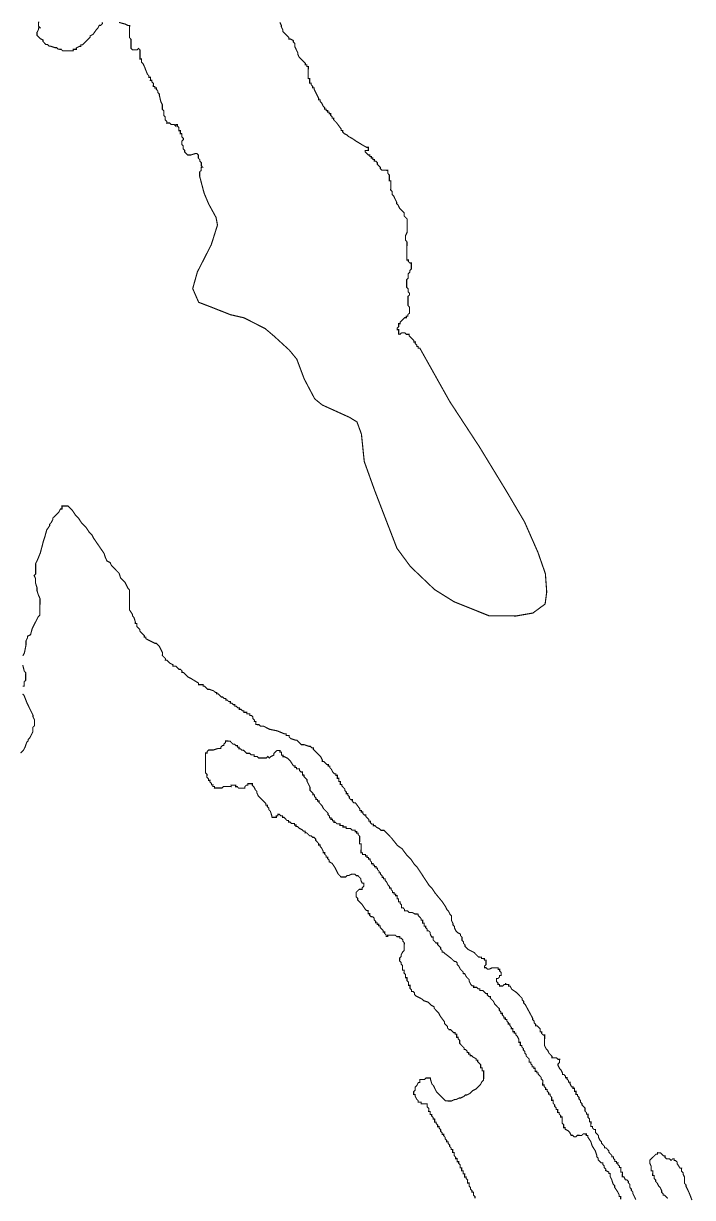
# Model space of a CAD drawing. Header units: metres. Extents: x 319816 to 366074, y 1739234 to 1838803.
# Drawn here: x 336455 to 338241, y 1773690 to 1776823 of the extents above; entities that cross this region are included whole.
import ezdxf

# ---------------------------------------------------------------- set-up
doc = ezdxf.new("R2010")
doc.units = ezdxf.units.M
doc.header["$MEASUREMENT"] = 0
doc.layers.add('HAZARDS LINE', color=1, linetype='Continuous')

msp = doc.modelspace()

# ---------------------------------------------------------------- linework, layer by layer
at = {"layer": 'HAZARDS LINE', "lineweight": 18, "const_width": 3}
for points in [[(336665.8, 1776825.9), (336665.7, 1776821.8), (336661.7, 1776817.8), (336657.6, 1776817.9), (336653.5, 1776809.8), (336649.4, 1776805.8), (336641.2, 1776793.7), (336633.1, 1776789.7), (336633.1, 1776785.7), (336629, 1776781.7), (336624.9, 1776777.6), (336620.8, 1776773.6), (336616.7, 1776769.6), (336612.7, 1776765.6), (336608.6, 1776765.6), (336608.6, 1776761.6), (336604.5, 1776761.6), (336596.4, 1776757.6), (336596.4, 1776753.6), (336592.3, 1776753.6), (336588.3, 1776753.6), (336588.2, 1776749.6), (336584.2, 1776749.6), (336580.2, 1776749.7), (336576.1, 1776749.7), (336572.1, 1776749.7), (336564, 1776749.8), (336559.9, 1776749.8), (336555.9, 1776753.9), (336551.9, 1776753.9), (336547.8, 1776754), (336543.8, 1776758.1), (336539.7, 1776758.1), (336527.6, 1776762.2), (336523.6, 1776762.3), (336519.6, 1776766.4), (336515.5, 1776766.4), (336511.5, 1776770.5), (336507.5, 1776774.6), (336507.5, 1776778.6), (336499.5, 1776782.7), (336495.5, 1776786.8), (336491.4, 1776790.9), (336491.5, 1776794.9), (336491.5, 1776799), (336495.6, 1776807), (336495.6, 1776811.1), (336499.7, 1776811), (336495.7, 1776815.1), (336495.7, 1776819.2), (336495.7, 1776823.2), (336495.8, 1776827.3)], [(337139.4, 1776826.1), (337143.3, 1776817.9), (337143.3, 1776813.9), (337147.3, 1776805.8), (337147.3, 1776801.7), (337151.3, 1776797.6), (337155.3, 1776793.6), (337159.3, 1776789.5), (337163.3, 1776785.4), (337163.3, 1776781.3), (337167.3, 1776781.3), (337175.4, 1776777.2), (337175.4, 1776773.1), (337179.4, 1776769.1), (337179.3, 1776765), (337179.3, 1776761), (337183.3, 1776752.8), (337187.3, 1776744.7), (337187.2, 1776740.7), (337191.2, 1776732.5), (337199.3, 1776724.4), (337203.3, 1776720.3), (337207.3, 1776716.2), (337207.3, 1776712.2), (337211.3, 1776712.1), (337211.3, 1776708.1), (337215.3, 1776708), (337215.3, 1776704), (337215.2, 1776695.9), (337215.1, 1776679.7), (337215, 1776675.7), (337219.1, 1776675.6), (337219.1, 1776671.6), (337219, 1776667.5), (337219, 1776663.5), (337223, 1776663.5), (337223, 1776659.4), (337227, 1776655.3), (337227, 1776651.3), (337231, 1776651.2), (337231, 1776647.2), (337235, 1776639.1), (337239, 1776630.9), (337243, 1776622.8), (337242.9, 1776618.8), (337247, 1776618.7), (337246.9, 1776614.7), (337250.9, 1776610.6), (337254.9, 1776602.5), (337258.9, 1776598.4), (337258.9, 1776594.3), (337263, 1776594.3), (337262.9, 1776590.3), (337267, 1776590.2), (337266.9, 1776586.2), (337271, 1776586.1), (337271, 1776582.1), (337275, 1776582.1), (337275, 1776578), (337279, 1776573.9), (337278.9, 1776569.9), (337283, 1776569.8), (337283, 1776565.8), (337287, 1776561.7), (337291, 1776557.6), (337303, 1776541.3), (337303, 1776537.3), (337307, 1776537.3), (337307, 1776533.2), (337311, 1776529.1), (337319.1, 1776525), (337323.1, 1776520.9), (337331.1, 1776516.8), (337343.2, 1776508.6), (337363.4, 1776496.3), (337371.4, 1776492.2), (337375.5, 1776492.2), (337375.4, 1776488.1), (337375.4, 1776484.1), (337371.3, 1776484.1), (337367.3, 1776484.1), (337367.3, 1776480.1), (337371.3, 1776476), (337375.3, 1776471.9), (337379.3, 1776471.9), (337379.3, 1776467.9), (337383.4, 1776467.8), (337383.3, 1776463.8), (337387.4, 1776463.7), (337387.3, 1776459.7), (337391.4, 1776459.7), (337391.4, 1776455.6), (337395.4, 1776455.6), (337399.4, 1776451.5), (337399.4, 1776447.4), (337403.4, 1776443.4), (337407.4, 1776439.3), (337407.4, 1776435.2), (337411.4, 1776431.2), (337415.4, 1776431.1), (337419.5, 1776431.1), (337423.5, 1776431.1), (337427.6, 1776431), (337427.6, 1776427), (337427.5, 1776422.9), (337431.5, 1776418.8), (337431.5, 1776414.8), (337431.5, 1776410.7), (337431.4, 1776402.7), (337435.4, 1776402.6), (337435.4, 1776398.6), (337435.4, 1776394.5), (337435.3, 1776390.5), (337435.3, 1776382.4), (337435.2, 1776378.3), (337439.3, 1776374.2), (337439.2, 1776370.2), (337439.2, 1776366.2), (337443.2, 1776362.1), (337447.2, 1776353.9), (337451.2, 1776345.8), (337451.1, 1776341.8), (337455.2, 1776337.7), (337459.1, 1776329.6), (337463.2, 1776325.5), (337471.2, 1776317.3), (337471.1, 1776309.2), (337475.1, 1776305.1), (337479.1, 1776301.1), (337479.1, 1776297), (337479, 1776288.9), (337479, 1776280.8), (337478.9, 1776272.7), (337478.9, 1776268.7), (337478.8, 1776264.6), (337474.7, 1776256.6), (337474.7, 1776252.5), (337474.7, 1776248.5), (337474.6, 1776244.4), (337478.6, 1776240.3), (337478.6, 1776236.3), (337478.6, 1776232.2), (337478.5, 1776228.2), (337478.4, 1776212), (337478.4, 1776207.9), (337478.3, 1776199.8), (337478.3, 1776195.8), (337478.3, 1776191.8), (337482.3, 1776191.7), (337482.3, 1776187.7), (337486.3, 1776183.6), (337490.3, 1776183.6), (337490.3, 1776179.5), (337490.3, 1776175.5), (337490.2, 1776171.4), (337490.2, 1776167.4), (337486.1, 1776163.3), (337486.1, 1776159.3), (337482, 1776155.3), (337481.9, 1776147.2), (337481.9, 1776143.1), (337477.8, 1776139.1), (337477.8, 1776135.1), (337477.8, 1776131), (337477.7, 1776127), (337477.7, 1776122.9), (337477.7, 1776118.9), (337481.7, 1776114.8), (337481.6, 1776110.8), (337481.6, 1776106.7), (337485.6, 1776102.6), (337485.6, 1776098.6), (337481.5, 1776094.6), (337481.5, 1776090.5), (337481.4, 1776086.5), (337481.4, 1776082.4), (337481.4, 1776078.4), (337481.3, 1776074.3), (337481.3, 1776070.3), (337485.3, 1776066.2), (337485.3, 1776062.1), (337485.3, 1776058.1), (337485.2, 1776054), (337485.2, 1776050), (337481.1, 1776046), (337481.1, 1776041.9), (337477, 1776042), (337477, 1776037.9), (337472.9, 1776038), (337464.8, 1776029.9), (337460.7, 1776025.9), (337460.7, 1776021.9), (337456.6, 1776021.9), (337456.6, 1776017.8), (337456.6, 1776013.8), (337452.5, 1776009.8), (337452.4, 1776005.7), (337456.5, 1776005.7), (337456.5, 1776001.7), (337456.4, 1775997.6), (337456.4, 1775993.6), (337460.4, 1775993.5), (337464.5, 1775997.5), (337468.6, 1775997.5), (337472.6, 1775997.5), (337476.6, 1775993.4), (337480.7, 1775993.4), (337484.7, 1775993.3), (337484.7, 1775989.3), (337492.7, 1775981.1), (337496.7, 1775977), (337496.7, 1775973), (337500.8, 1775973), (337500.7, 1775968.9), (337504.7, 1775964.8), (337504.7, 1775960.8), (337508.7, 1775960.7), (337508.7, 1775956.7), (337512.8, 1775956.7), (337592.6, 1775814.3), (337672.5, 1775692.2), (337744.4, 1775574.2), (337792.3, 1775492.9), (337828.1, 1775411.6), (337847.9, 1775354.8), (337851.5, 1775306.2), (337847.2, 1775273.8), (337814.6, 1775249.8), (337770, 1775242), (337697.2, 1775242.6), (337604.4, 1775279.8), (337552, 1775312.6), (337487.8, 1775373.9), (337451.7, 1775422.8), (337392.3, 1775577.1), (337364.6, 1775654.2), (337357.1, 1775727.2), (337345.2, 1775759.7), (337325.1, 1775772), (337252.5, 1775804.9), (337232.4, 1775821.3), (337204.5, 1775874.2), (337184.7, 1775927), (337164.6, 1775951.4), (337124.4, 1775988.2), (337100.3, 1776008.6), (337043.9, 1776037.4), (337007.5, 1776045.8), (336955.1, 1776066.5), (336922.8, 1776078.9), (336906.9, 1776115.4), (336919.4, 1776159.9), (336940, 1776200.2), (336956.4, 1776232.4), (336973, 1776284.9), (336969.2, 1776305.2), (336949.2, 1776341.8), (336937.3, 1776370.2), (336925.5, 1776414.9), (336925.6, 1776423), (336925.6, 1776427), (336929.7, 1776431), (336929.7, 1776435.1), (336929.8, 1776439.1), (336933.8, 1776439.1), (336929.8, 1776443.2), (336929.8, 1776447.2), (336929.9, 1776451.3), (336925.9, 1776455.4), (336925.9, 1776459.4), (336921.9, 1776463.5), (336921.9, 1776467.5), (336921.9, 1776471.6), (336917.9, 1776475.7), (336913.9, 1776475.7), (336901.7, 1776471.8), (336897.7, 1776471.8), (336893.6, 1776471.8), (336889.6, 1776475.9), (336885.6, 1776480), (336885.6, 1776484), (336881.6, 1776488.1), (336881.7, 1776496.2), (336877.7, 1776500.3), (336877.7, 1776504.3), (336877.7, 1776508.4), (336881.8, 1776512.4), (336881.8, 1776516.4), (336877.8, 1776520.5), (336877.8, 1776524.6), (336877.9, 1776528.6), (336873.8, 1776528.7), (336873.9, 1776532.7), (336873.9, 1776536.8), (336869.9, 1776536.8), (336869.9, 1776540.8), (336869.9, 1776544.9), (336865.9, 1776549), (336865.9, 1776553), (336861.9, 1776553), (336861.9, 1776549), (336857.8, 1776553.1), (336853.8, 1776553.1), (336849.7, 1776553.1), (336845.7, 1776557.2), (336841.7, 1776557.3), (336837.6, 1776557.3), (336837.7, 1776561.3), (336833.7, 1776565.4), (336833.7, 1776569.5), (336833.7, 1776573.5), (336829.7, 1776577.6), (336829.7, 1776581.6), (336829.8, 1776585.7), (336829.8, 1776589.7), (336825.8, 1776593.8), (336825.9, 1776601.9), (336825.9, 1776606), (336821.9, 1776614.1), (336818, 1776630.3), (336818, 1776634.4), (336814, 1776638.5), (336814, 1776642.5), (336810, 1776646.6), (336810.1, 1776650.6), (336806, 1776650.7), (336806.1, 1776654.7), (336802, 1776654.7), (336802, 1776658.8), (336802.1, 1776662.8), (336798.1, 1776666.9), (336798.1, 1776671), (336794, 1776671), (336794.1, 1776675), (336794.1, 1776679.1), (336790.1, 1776679.1), (336790.1, 1776683.2), (336786.1, 1776687.3), (336778.1, 1776707.6), (336774.2, 1776715.7), (336770.2, 1776719.8), (336770.2, 1776723.8), (336770.2, 1776727.9), (336766.2, 1776727.9), (336766.2, 1776732), (336766.3, 1776744.1), (336766.3, 1776748.1), (336766.4, 1776752.2), (336762.4, 1776756.3), (336758.3, 1776752.3), (336754.2, 1776752.3), (336750.2, 1776752.3), (336746.1, 1776752.4), (336742.1, 1776756.4), (336742.2, 1776760.5), (336742.2, 1776764.5), (336742.2, 1776768.6), (336742.2, 1776772.6), (336742.3, 1776776.7), (336742.3, 1776780.7), (336738.3, 1776784.8), (336738.3, 1776788.9), (336738.4, 1776792.9), (336738.4, 1776797), (336738.5, 1776809.1), (336738.5, 1776813.1), (336738.6, 1776817.2), (336734.5, 1776817.2), (336726.5, 1776821.3), (336710.3, 1776825.5)], [(336453.6, 1775135.4), (336457.8, 1775143.4), (336462, 1775163.7), (336462, 1775167.7), (336462.1, 1775175.8), (336466.2, 1775183.9), (336466.2, 1775187.9), (336474.3, 1775191.9), (336478.5, 1775208), (336486.7, 1775224.2), (336495, 1775240.3), (336499.1, 1775244.3), (336499.1, 1775248.4), (336499.2, 1775256.5), (336499.2, 1775264.6), (336499.3, 1775272.7), (336499.4, 1775280.7), (336499.4, 1775284.8), (336499.4, 1775288.8), (336495.4, 1775297), (336491.5, 1775309.2), (336491.6, 1775317.2), (336487.6, 1775329.4), (336487.6, 1775333.5), (336487.7, 1775341.6), (336483.7, 1775349.7), (336487.8, 1775353.7), (336487.9, 1775361.8), (336487.9, 1775365.9), (336487.9, 1775369.9), (336488, 1775382.1), (336492.1, 1775390.1), (336500.4, 1775410.3), (336508.8, 1775442.6), (336512.9, 1775454.7), (336517.1, 1775470.9), (336525.3, 1775483), (336525.3, 1775487), (336529.4, 1775491), (336533.5, 1775499.1), (336533.5, 1775503.1), (336537.6, 1775507.1), (336541.7, 1775511.2), (336545.8, 1775515.2), (336549.9, 1775519.2), (336554, 1775527.3), (336558, 1775527.2), (336558.1, 1775535.3), (336562.1, 1775535.3), (336566.2, 1775535.3), (336570.2, 1775535.2), (336574.3, 1775535.2), (336578.3, 1775531.1), (336582.3, 1775527), (336586.3, 1775522.9), (336594.3, 1775510.7), (336602.4, 1775502.6), (336610.4, 1775490.4), (336622.4, 1775478.1), (336630.4, 1775465.9), (336638.4, 1775457.7), (336642.4, 1775449.6), (336670.4, 1775408.9), (336674.4, 1775396.7), (336678.3, 1775388.6), (336686.4, 1775384.5), (336690.4, 1775376.4), (336710.4, 1775355.9), (336714.4, 1775343.8), (336722.4, 1775335.6), (336726.4, 1775331.5), (336730.4, 1775323.4), (336734.4, 1775315.3), (336738.4, 1775311.2), (336738.4, 1775307.1), (336738.4, 1775303.1), (336738.3, 1775295), (336738.2, 1775286.9), (336738.1, 1775274.8), (336738.1, 1775266.7), (336738, 1775262.6), (336738, 1775258.6), (336746, 1775246.3), (336746, 1775242.3), (336750, 1775238.2), (336753.9, 1775226), (336753.9, 1775222), (336757.9, 1775222), (336757.9, 1775217.9), (336757.9, 1775213.9), (336761.9, 1775209.8), (336765.9, 1775205.7), (336765.9, 1775201.7), (336769.9, 1775197.6), (336773.9, 1775193.5), (336777.9, 1775189.4), (336777.9, 1775185.4), (336781.9, 1775185.3), (336781.9, 1775181.3), (336789.9, 1775177.2), (336798, 1775173.1), (336806.1, 1775168.9), (336810.1, 1775168.9), (336814.1, 1775164.8), (336818.1, 1775160.7), (336826.1, 1775144.5), (336826, 1775136.4), (336830.1, 1775132.3), (336834.1, 1775128.2), (336834, 1775124.2), (336838.1, 1775124.1), (336842.1, 1775120.1), (336846.1, 1775116), (336854.2, 1775111.9), (336854.1, 1775107.8), (336862.2, 1775107.8), (336866.3, 1775103.7), (336870.3, 1775099.6), (336874.3, 1775099.6), (336878.3, 1775095.5), (336878.3, 1775091.4), (336882.3, 1775091.4), (336886.4, 1775087.3), (336890.4, 1775083.2), (336894.4, 1775079.2), (336902.5, 1775075), (336922.6, 1775062.7), (336922.6, 1775058.7), (336930.7, 1775058.6), (336934.7, 1775058.6), (336934.7, 1775054.5), (336938.7, 1775054.5), (336942.7, 1775050.4), (336946.7, 1775046.3), (336950.8, 1775046.3), (336962.9, 1775042.2), (336966.9, 1775038.1), (336971, 1775038), (336970.9, 1775034), (336975, 1775034), (336979, 1775029.9), (336983, 1775025.8), (336987.1, 1775025.8), (336991.1, 1775021.7), (336995.1, 1775021.7), (336995.1, 1775017.6), (336999.1, 1775017.6), (337003.1, 1775013.5), (337007.2, 1775013.5), (337007.2, 1775009.4), (337011.2, 1775009.4), (337015.2, 1775005.3), (337019.3, 1775005.3), (337019.2, 1775001.2), (337023.3, 1775001.2), (337027.3, 1774997.1), (337031.3, 1774997.1), (337031.3, 1774993), (337035.4, 1774993), (337039.4, 1774988.9), (337043.4, 1774988.9), (337043.4, 1774984.8), (337047.4, 1774984.8), (337051.5, 1774984.8), (337051.4, 1774980.7), (337055.5, 1774980.7), (337059.5, 1774980.6), (337059.5, 1774976.6), (337063.6, 1774976.6), (337067.6, 1774972.5), (337067.5, 1774968.4), (337071.6, 1774964.4), (337071.5, 1774960.3), (337075.6, 1774960.3), (337075.5, 1774956.2), (337075.5, 1774952.2), (337079.5, 1774952.1), (337083.6, 1774952.1), (337087.6, 1774948), (337095.7, 1774948), (337111.8, 1774939.7), (337132, 1774935.5), (337152.2, 1774927.3), (337156.3, 1774927.2), (337156.2, 1774923.2), (337160.3, 1774923.1), (337164.3, 1774923.1), (337164.3, 1774919.1), (337168.3, 1774915), (337180.4, 1774910.8), (337184.5, 1774910.8), (337188.5, 1774906.7), (337192.5, 1774902.6), (337196.5, 1774898.6), (337200.5, 1774898.5), (337204.6, 1774898.5), (337216.7, 1774894.3), (337220.7, 1774894.3), (337224.8, 1774890.2), (337228.8, 1774890.2), (337228.8, 1774886.1), (337232.8, 1774882.1), (337236.8, 1774878), (337240.8, 1774873.9), (337244.8, 1774869.8), (337248.9, 1774865.7), (337252.8, 1774857.6), (337252.8, 1774853.6), (337256.8, 1774853.5), (337260.9, 1774849.5), (337264.9, 1774845.4), (337268.9, 1774845.3), (337268.9, 1774841.3), (337272.9, 1774841.3), (337272.9, 1774837.2), (337276.9, 1774833.1), (337280.9, 1774825), (337284.9, 1774820.9), (337289, 1774820.9), (337288.9, 1774816.8), (337293, 1774816.8), (337292.9, 1774812.8), (337292.9, 1774808.7), (337297, 1774808.7), (337296.9, 1774804.6), (337296.9, 1774800.6), (337300.9, 1774800.5), (337300.9, 1774796.5), (337300.9, 1774792.4), (337304.9, 1774792.4), (337304.9, 1774788.4), (337308.9, 1774784.3), (337312.9, 1774780.2), (337312.9, 1774776.2), (337316.9, 1774772.1), (337316.9, 1774768), (337320.9, 1774768), (337320.9, 1774763.9), (337324.9, 1774759.9), (337324.9, 1774755.8), (337328.9, 1774751.7), (337332.9, 1774751.7), (337332.9, 1774747.7), (337336.9, 1774743.6), (337341, 1774743.5), (337353, 1774727.2), (337352.9, 1774723.2), (337357, 1774723.2), (337356.9, 1774719.1), (337361, 1774719.1), (337361, 1774715), (337365, 1774711), (337369, 1774710.9), (337369, 1774706.9), (337373, 1774702.8), (337377, 1774698.7), (337377, 1774694.7), (337381, 1774694.6), (337381, 1774690.6), (337385, 1774686.5), (337389.1, 1774686.5), (337389, 1774682.4), (337393.1, 1774682.4), (337397.1, 1774678.3), (337405.2, 1774674.2), (337409.2, 1774670.1), (337417.3, 1774670), (337421.3, 1774666), (337425.3, 1774661.9), (337429.3, 1774657.8), (337437.3, 1774649.6), (337453.4, 1774629.3), (337465.4, 1774621.1), (337477.4, 1774604.8), (337489.5, 1774592.5), (337497.5, 1774580.3), (337505.5, 1774572.2), (337513.5, 1774560), (337537.5, 1774523.3), (337545.5, 1774515.2), (337553.5, 1774502.9), (337573.6, 1774478.5), (337581.6, 1774466.3), (337585.5, 1774458.2), (337589.6, 1774454.1), (337593.5, 1774445.9), (337597.5, 1774441.9), (337597.5, 1774437.8), (337597.5, 1774433.8), (337597.4, 1774429.7), (337601.4, 1774421.6), (337601.4, 1774417.5), (337605.4, 1774413.5), (337605.4, 1774409.4), (337609.4, 1774401.3), (337613.4, 1774397.2), (337621.4, 1774393.1), (337621.4, 1774389), (337625.4, 1774385), (337625.4, 1774380.9), (337625.4, 1774376.9), (337629.4, 1774372.8), (337629.3, 1774368.7), (337633.3, 1774364.6), (337633.3, 1774360.6), (337637.3, 1774356.5), (337641.3, 1774352.4), (337649.4, 1774348.3), (337657.5, 1774344.2), (337661.5, 1774340.1), (337665.5, 1774336), (337669.5, 1774332), (337673.6, 1774331.9), (337677.6, 1774331.9), (337677.6, 1774327.9), (337681.6, 1774327.8), (337685.7, 1774327.8), (337685.6, 1774323.7), (337689.7, 1774323.7), (337689.6, 1774319.7), (337689.6, 1774315.6), (337689.6, 1774311.6), (337685.5, 1774307.5), (337685.5, 1774303.5), (337689.5, 1774303.5), (337693.5, 1774299.4), (337697.6, 1774299.4), (337705.7, 1774303.3), (337709.8, 1774303.3), (337713.8, 1774303.3), (337717.9, 1774303.2), (337721.9, 1774303.2), (337721.9, 1774299.2), (337725.9, 1774299.1), (337725.9, 1774295.1), (337729.9, 1774291), (337729.9, 1774286.9), (337729.8, 1774282.9), (337725.8, 1774282.9), (337725.7, 1774278.9), (337721.7, 1774274.9), (337717.6, 1774274.9), (337717.6, 1774270.8), (337717.6, 1774266.8), (337721.6, 1774262.7), (337721.5, 1774258.7), (337725.6, 1774258.6), (337725.5, 1774254.6), (337729.6, 1774254.6), (337733.6, 1774254.5), (337737.7, 1774258.5), (337741.8, 1774258.5), (337741.8, 1774262.6), (337741.8, 1774258.5), (337745.8, 1774258.5), (337749.9, 1774258.4), (337749.8, 1774254.4), (337753.9, 1774254.4), (337757.9, 1774246.2), (337769.9, 1774238), (337774, 1774234), (337782, 1774225.8), (337786, 1774221.7), (337786, 1774217.7), (337790, 1774213.6), (337789.9, 1774209.5), (337794, 1774205.5), (337813.9, 1774168.9), (337813.9, 1774164.8), (337817.9, 1774160.7), (337817.8, 1774156.7), (337821.9, 1774152.6), (337821.8, 1774148.5), (337825.9, 1774148.5), (337829.9, 1774144.4), (337833.9, 1774140.3), (337833.9, 1774136.3), (337833.8, 1774132.3), (337837.9, 1774132.2), (337837.9, 1774128.2), (337841.9, 1774124.1), (337845.9, 1774124.1), (337845.9, 1774120), (337845.9, 1774116), (337845.8, 1774111.9), (337845.8, 1774107.9), (337845.8, 1774103.8), (337845.7, 1774099.8), (337845.7, 1774095.7), (337849.7, 1774087.6), (337853.7, 1774083.5), (337857.7, 1774075.4), (337861.7, 1774071.3), (337865.7, 1774067.2), (337865.7, 1774063.2), (337869.7, 1774063.1), (337873.8, 1774063.1), (337877.8, 1774063.1), (337881.8, 1774059), (337885.9, 1774059), (337885.8, 1774054.9), (337885.8, 1774050.9), (337881.7, 1774046.8), (337881.7, 1774042.8), (337885.7, 1774034.7), (337889.7, 1774030.6), (337893.7, 1774022.5), (337893.6, 1774018.4), (337897.7, 1774018.4), (337901.7, 1774014.3), (337901.7, 1774010.2), (337905.7, 1774010.2), (337905.7, 1774006.2), (337909.7, 1774002.1), (337909.7, 1773998), (337913.7, 1773998), (337913.7, 1773994), (337917.6, 1773985.8), (337921.7, 1773985.8), (337921.7, 1773981.7), (337925.7, 1773981.7), (337925.7, 1773977.7), (337925.6, 1773973.6), (337929.7, 1773973.6), (337929.7, 1773969.5), (337929.6, 1773965.5), (337933.7, 1773965.5), (337933.6, 1773961.4), (337937.7, 1773957.3), (337937.6, 1773953.3), (337941.6, 1773949.2), (337941.6, 1773945.1), (337945.6, 1773941.1), (337945.6, 1773937), (337949.6, 1773932.9), (337953.6, 1773928.9), (337953.6, 1773924.8), (337953.5, 1773920.8), (337957.6, 1773916.7), (337957.5, 1773912.6), (337961.6, 1773912.6), (337961.5, 1773908.5), (337961.5, 1773904.5), (337965.5, 1773900.4), (337965.5, 1773896.4), (337965.5, 1773892.3), (337969.5, 1773892.3), (337969.5, 1773888.2), (337969.4, 1773884.2), (337969.4, 1773880.1), (337973.5, 1773880.1), (337973.4, 1773876.1), (337977.4, 1773872), (337981.5, 1773871.9), (337981.5, 1773867.9), (337981.4, 1773863.9), (337985.4, 1773859.8), (337989.4, 1773855.7), (337989.4, 1773851.6), (337993.4, 1773843.5), (337997.4, 1773839.4), (337997.4, 1773835.4), (338001.4, 1773831.3), (338005.4, 1773827.2), (338005.4, 1773823.2), (338009.4, 1773823.1), (338013.4, 1773819.1), (338017.4, 1773815), (338017.4, 1773810.9), (338021.4, 1773806.8), (338025.4, 1773802.8), (338025.4, 1773798.7), (338029.5, 1773798.7), (338029.4, 1773794.6), (338033.4, 1773790.6), (338033.4, 1773786.5), (338037.5, 1773786.5), (338037.4, 1773782.4), (338041.5, 1773782.4), (338041.4, 1773778.3), (338045.5, 1773774.3), (338045.4, 1773770.2), (338049.5, 1773770.2), (338049.4, 1773766.1), (338049.4, 1773758), (338053.4, 1773758), (338053.4, 1773754), (338053.3, 1773749.9), (338053.3, 1773745.9), (338057.4, 1773745.8), (338061.3, 1773737.7), (338065.4, 1773737.7), (338069.4, 1773733.6), (338069.4, 1773729.5), (338073.4, 1773725.5), (338073.4, 1773721.4), (338073.3, 1773717.4), (338077.3, 1773713.3), (338077.3, 1773709.2), (338081.3, 1773705.1), (338081.3, 1773701.1), (338085.3, 1773693), (338089.2, 1773684.8)], [(336453, 1775054.4), (336457, 1775054.4), (336457.1, 1775058.4), (336457.1, 1775066.5), (336461.2, 1775070.5), (336461.2, 1775074.6), (336461.3, 1775078.6), (336461.3, 1775082.7), (336461.4, 1775090.8), (336457.4, 1775094.9), (336453.4, 1775111.1)], [(336447.5, 1774876.3), (336455.6, 1774884.4), (336459.8, 1774892.4), (336463.9, 1774904.5), (336468, 1774908.6), (336468, 1774912.6), (336472.1, 1774916.6), (336476.2, 1774924.7), (336480.3, 1774932.7), (336480.4, 1774936.8), (336480.4, 1774944.9), (336484.5, 1774948.9), (336484.6, 1774957), (336484.6, 1774961), (336484.6, 1774965.1), (336480.7, 1774973.2), (336480.7, 1774977.3), (336476.7, 1774985.4), (336472.7, 1774993.5), (336468.7, 1775001.7), (336464.8, 1775009.8), (336456.8, 1775030.1), (336452.8, 1775034.2)], [(338048.8, 1773685.2), (338048.8, 1773689.2), (338048.8, 1773693.3), (338044.8, 1773693.3), (338044.8, 1773697.4), (338040.8, 1773705.5), (338032.8, 1773717.7), (338032.9, 1773721.7), (338028.9, 1773725.8), (338024.9, 1773738), (338020.9, 1773746.1), (338021, 1773754.2), (338017, 1773754.3), (338017, 1773758.3), (338008.9, 1773762.4), (338009, 1773766.5), (338004.9, 1773770.5), (338005, 1773774.6), (338001, 1773778.7), (338001, 1773782.7), (337996.9, 1773782.8), (337992.9, 1773786.8), (337988.9, 1773790.9), (337989, 1773795), (337984.9, 1773799), (337985, 1773803.1), (337981, 1773815.3), (337973, 1773827.5), (337969.1, 1773839.7), (337961.1, 1773851.9), (337961.1, 1773855.9), (337957.1, 1773856), (337957.1, 1773860), (337953.1, 1773860), (337949, 1773860.1), (337944.9, 1773856.1), (337940.9, 1773856.1), (337932.8, 1773856.2), (337928.7, 1773852.1), (337924.7, 1773852.2), (337920.6, 1773856.3), (337916.6, 1773856.3), (337912.6, 1773864.4), (337908.6, 1773868.5), (337900.5, 1773872.6), (337900.6, 1773876.7), (337896.5, 1773876.7), (337896.6, 1773880.7), (337896.6, 1773884.8), (337892.6, 1773888.9), (337892.6, 1773892.9), (337892.6, 1773897), (337892.7, 1773901), (337892.7, 1773905.1), (337888.7, 1773905.1), (337888.7, 1773909.1), (337884.7, 1773913.2), (337884.7, 1773917.3), (337880.7, 1773917.3), (337880.7, 1773921.4), (337880.7, 1773925.4), (337876.7, 1773925.4), (337876.7, 1773929.5), (337872.7, 1773933.6), (337872.7, 1773937.6), (337868.7, 1773941.7), (337868.7, 1773945.7), (337868.8, 1773949.8), (337864.7, 1773949.8), (337864.8, 1773953.9), (337864.8, 1773957.9), (337860.8, 1773962), (337860.8, 1773966), (337856.8, 1773966.1), (337856.8, 1773970.1), (337852.8, 1773974.2), (337852.8, 1773978.3), (337848.8, 1773978.3), (337848.8, 1773982.3), (337844.8, 1773986.4), (337844.8, 1773990.5), (337840.8, 1773990.5), (337840.8, 1773994.6), (337840.9, 1774002.6), (337836.9, 1774006.7), (337836.9, 1774010.8), (337832.9, 1774014.9), (337828.9, 1774018.9), (337828.9, 1774023), (337824.9, 1774023), (337824.9, 1774027.1), (337820.8, 1774027.1), (337820.9, 1774031.1), (337820.9, 1774035.2), (337816.9, 1774035.2), (337816.9, 1774039.3), (337812.8, 1774039.3), (337812.9, 1774043.4), (337808.9, 1774047.4), (337808.9, 1774051.5), (337804.8, 1774051.5), (337804.9, 1774055.6), (337804.9, 1774059.6), (337800.9, 1774063.7), (337796.9, 1774067.8), (337796.9, 1774071.8), (337792.9, 1774075.9), (337792.9, 1774080), (337788.9, 1774084), (337789, 1774088.1), (337784.9, 1774092.2), (337785, 1774096.2), (337780.9, 1774096.2), (337781, 1774100.3), (337781, 1774104.3), (337776.9, 1774104.4), (337777, 1774108.4), (337777, 1774112.5), (337773, 1774120.6), (337769, 1774124.7), (337769, 1774128.7), (337765, 1774128.8), (337765, 1774132.8), (337761, 1774132.8), (337761, 1774136.9), (337761.1, 1774140.9), (337757, 1774141), (337757, 1774145), (337753, 1774149.1), (337753.1, 1774153.2), (337749, 1774153.2), (337749, 1774157.2), (337745, 1774161.3), (337745.1, 1774165.4), (337741, 1774165.4), (337741, 1774169.4), (337737, 1774169.5), (337737, 1774173.5), (337733, 1774177.6), (337733, 1774181.7), (337729, 1774181.7), (337729, 1774185.7), (337725, 1774189.8), (337725.1, 1774193.9), (337721, 1774197.9), (337717, 1774202), (337713, 1774206.1), (337709, 1774214.2), (337705, 1774218.3), (337701, 1774222.4), (337701, 1774226.5), (337697, 1774226.5), (337693, 1774230.6), (337693, 1774234.6), (337689, 1774234.6), (337684.9, 1774238.7), (337680.9, 1774242.8), (337676.9, 1774242.8), (337672.8, 1774242.9), (337672.9, 1774246.9), (337668.8, 1774247), (337664.8, 1774251), (337660.8, 1774251.1), (337656.7, 1774251.1), (337656.7, 1774255.2), (337652.7, 1774255.2), (337648.7, 1774259.3), (337644.7, 1774267.4), (337644.7, 1774271.4), (337640.7, 1774275.5), (337636.7, 1774279.6), (337632.7, 1774287.7), (337628.7, 1774287.8), (337628.7, 1774291.8), (337624.7, 1774295.9), (337620.7, 1774300), (337616.7, 1774308.1), (337612.7, 1774312.2), (337612.7, 1774316.2), (337608.7, 1774320.3), (337604.7, 1774320.4), (337596.6, 1774328.5), (337580.5, 1774340.8), (337576.5, 1774344.9), (337572.5, 1774344.9), (337572.5, 1774349), (337568.5, 1774353), (337568.5, 1774357.1), (337564.5, 1774361.2), (337560.5, 1774365.2), (337560.5, 1774369.3), (337556.5, 1774369.3), (337552.5, 1774373.4), (337548.4, 1774377.5), (337548.5, 1774381.5), (337548.5, 1774385.6), (337544.5, 1774385.6), (337540.5, 1774393.7), (337540.5, 1774397.8), (337536.5, 1774401.9), (337532.5, 1774401.9), (337532.5, 1774406), (337528.5, 1774410), (337528.5, 1774414.1), (337524.5, 1774414.1), (337524.5, 1774418.2), (337524.5, 1774422.2), (337520.5, 1774422.2), (337520.5, 1774426.3), (337520.5, 1774430.3), (337516.5, 1774430.4), (337516.5, 1774434.4), (337512.5, 1774438.5), (337508.5, 1774442.6), (337508.5, 1774446.6), (337504.5, 1774446.7), (337500.4, 1774446.7), (337492.4, 1774450.8), (337488.3, 1774450.8), (337484.3, 1774450.9), (337480.3, 1774455), (337476.2, 1774455), (337472.2, 1774455), (337472.2, 1774459.1), (337468.2, 1774463.2), (337464.1, 1774463.2), (337464.2, 1774467.2), (337464.2, 1774471.3), (337460.2, 1774475.4), (337460.2, 1774479.4), (337456.2, 1774479.5), (337456.2, 1774483.5), (337456.2, 1774487.5), (337452.2, 1774487.6), (337452.2, 1774491.6), (337452.3, 1774495.7), (337448.2, 1774495.7), (337448.3, 1774499.8), (337444.2, 1774499.8), (337444.2, 1774503.8), (337440.2, 1774503.9), (337440.2, 1774507.9), (337436.2, 1774512), (337436.2, 1774516), (337432.2, 1774516.1), (337432.2, 1774520.1), (337428.2, 1774524.2), (337424.2, 1774532.3), (337420.2, 1774536.4), (337420.3, 1774540.5), (337416.2, 1774540.5), (337416.2, 1774544.6), (337412.2, 1774544.6), (337412.2, 1774548.6), (337408.2, 1774552.7), (337408.2, 1774556.8), (337404.2, 1774556.8), (337404.2, 1774560.8), (337400.2, 1774564.9), (337400.2, 1774569), (337396.2, 1774569), (337396.2, 1774573.1), (337392.2, 1774573.1), (337392.2, 1774577.1), (337388.2, 1774577.2), (337388.2, 1774581.2), (337384.2, 1774581.2), (337384.2, 1774585.3), (337380.2, 1774589.4), (337380.2, 1774593.4), (337376.2, 1774593.5), (337376.2, 1774597.5), (337372.1, 1774597.5), (337372.2, 1774601.6), (337368.1, 1774601.6), (337368.2, 1774605.7), (337364.1, 1774605.7), (337360.1, 1774605.7), (337360.1, 1774609.8), (337356.1, 1774609.8), (337356.1, 1774613.9), (337356.1, 1774617.9), (337356.2, 1774622), (337356.2, 1774626), (337356.2, 1774630.1), (337356.3, 1774634.1), (337352.2, 1774634.1), (337352.2, 1774638.2), (337352.3, 1774642.2), (337352.3, 1774646.3), (337352.3, 1774650.3), (337352.4, 1774654.4), (337348.4, 1774658.5), (337348.4, 1774662.5), (337344.3, 1774662.5), (337344.4, 1774666.6), (337340.3, 1774666.6), (337340.4, 1774670.7), (337336.3, 1774670.7), (337332.3, 1774670.7), (337328.2, 1774674.8), (337324.2, 1774674.9), (337320.2, 1774674.9), (337316.1, 1774674.9), (337316.1, 1774679), (337312.1, 1774679), (337308, 1774679), (337308.1, 1774683.1), (337304, 1774683.1), (337300, 1774683.1), (337300, 1774687.2), (337296, 1774687.2), (337291.9, 1774687.3), (337287.9, 1774691.3), (337283.9, 1774691.4), (337283.9, 1774695.4), (337279.8, 1774695.5), (337279.9, 1774699.5), (337275.8, 1774699.5), (337275.9, 1774703.6), (337271.8, 1774703.6), (337271.8, 1774707.7), (337267.8, 1774711.7), (337267.9, 1774715.8), (337259.8, 1774724), (337255.8, 1774728), (337251.8, 1774736.2), (337247.8, 1774740.3), (337243.8, 1774744.3), (337243.8, 1774748.4), (337239.8, 1774748.4), (337239.8, 1774752.5), (337235.8, 1774752.5), (337235.8, 1774756.5), (337231.8, 1774760.6), (337231.8, 1774764.7), (337227.8, 1774764.7), (337227.8, 1774768.8), (337223.8, 1774772.8), (337219.8, 1774776.9), (337219.9, 1774785), (337215.9, 1774793.1), (337211.9, 1774801.3), (337211.9, 1774805.3), (337207.9, 1774809.4), (337203.9, 1774813.5), (337203.9, 1774817.5), (337199.9, 1774817.6), (337199.9, 1774821.6), (337200, 1774825.7), (337195.9, 1774825.7), (337191.9, 1774829.8), (337191.9, 1774833.8), (337187.9, 1774833.9), (337183.8, 1774833.9), (337183.9, 1774837.9), (337179.8, 1774838), (337179.8, 1774842), (337175.8, 1774842), (337167.8, 1774854.3), (337163.8, 1774858.3), (337159.8, 1774862.4), (337151.7, 1774866.5), (337147.7, 1774866.6), (337147.7, 1774870.6), (337143.6, 1774870.6), (337143.7, 1774878.7), (337139.7, 1774878.8), (337139.7, 1774882.8), (337135.7, 1774882.9), (337131.6, 1774882.9), (337127.5, 1774878.9), (337123.4, 1774874.9), (337123.4, 1774870.8), (337115.3, 1774866.8), (337111.2, 1774862.8), (337107.2, 1774866.9), (337103.1, 1774862.9), (337095, 1774863), (337091, 1774863), (337086.9, 1774863), (337082.9, 1774863), (337078.9, 1774867.1), (337074.8, 1774867.2), (337070.8, 1774867.2), (337070.8, 1774871.2), (337066.7, 1774871.3), (337062.7, 1774871.3), (337058.7, 1774875.4), (337054.6, 1774875.4), (337050.6, 1774875.5), (337046.6, 1774879.5), (337042.6, 1774883.6), (337038.5, 1774883.7), (337034.5, 1774887.7), (337030.5, 1774887.8), (337030.5, 1774891.8), (337026.4, 1774891.8), (337026.5, 1774895.9), (337022.4, 1774895.9), (337018.4, 1774900), (337014.4, 1774900), (337010.3, 1774904.1), (337006.3, 1774908.2), (337002.3, 1774908.2), (336998.2, 1774908.3), (336994.2, 1774908.3), (336994.2, 1774904.3), (336990.1, 1774900.2), (336990, 1774896.2), (336986, 1774896.2), (336981.9, 1774892.2), (336981.9, 1774888.2), (336977.8, 1774888.2), (336973.8, 1774888.2), (336961.6, 1774884.3), (336957.6, 1774884.3), (336953.5, 1774884.3), (336949.5, 1774884.4), (336945.4, 1774880.4), (336945.4, 1774876.3), (336941.3, 1774876.3), (336941.3, 1774872.3), (336941.2, 1774868.3), (336941.2, 1774864.2), (336941.2, 1774860.2), (336941.1, 1774856.1), (336941.1, 1774852.1), (336941.1, 1774848), (336941, 1774844), (336941, 1774839.9), (336941, 1774835.9), (336940.9, 1774831.8), (336940.9, 1774827.8), (336940.9, 1774823.7), (336944.9, 1774819.6), (336944.9, 1774815.6), (336944.8, 1774811.5), (336948.8, 1774807.5), (336948.8, 1774803.4), (336952.9, 1774803.4), (336952.8, 1774799.3), (336956.8, 1774795.3), (336956.8, 1774791.2), (336960.9, 1774791.2), (336960.8, 1774787.1), (336964.9, 1774787.1), (336964.8, 1774783), (336968.9, 1774783), (336972.9, 1774783), (336977, 1774782.9), (336985.1, 1774782.9), (336989.1, 1774786.9), (336993.2, 1774786.9), (336997.2, 1774786.8), (337001.3, 1774786.8), (337005.3, 1774786.8), (337009.4, 1774786.7), (337009.4, 1774790.8), (337013.5, 1774790.7), (337017.5, 1774790.7), (337021.6, 1774790.7), (337021.5, 1774786.6), (337025.6, 1774786.6), (337029.6, 1774782.5), (337033.6, 1774782.5), (337037.7, 1774782.4), (337041.7, 1774782.4), (337045.8, 1774782.4), (337045.8, 1774786.4), (337049.9, 1774790.4), (337053.9, 1774790.4), (337054, 1774794.5), (337058, 1774794.4), (337062.1, 1774794.4), (337066.1, 1774794.4), (337066.1, 1774790.3), (337070.1, 1774786.2), (337074.1, 1774778.1), (337078.1, 1774774), (337078.1, 1774770), (337082, 1774761.8), (337086.1, 1774757.8), (337090.1, 1774753.7), (337094.1, 1774749.6), (337102.1, 1774741.4), (337102.1, 1774737.4), (337106.1, 1774737.4), (337106.1, 1774733.3), (337110.1, 1774729.2), (337110.1, 1774725.2), (337114.1, 1774721.1), (337118, 1774708.9), (337118, 1774704.9), (337122.1, 1774704.8), (337126.1, 1774704.8), (337130.2, 1774704.8), (337130.2, 1774708.8), (337134.2, 1774708.8), (337134.3, 1774712.8), (337138.3, 1774712.8), (337142.3, 1774708.7), (337146.4, 1774708.7), (337146.3, 1774704.6), (337150.4, 1774704.6), (337154.4, 1774700.5), (337158.4, 1774696.4), (337162.5, 1774696.4), (337162.4, 1774692.4), (337166.5, 1774692.3), (337170.5, 1774688.3), (337174.5, 1774688.2), (337178.6, 1774688.2), (337178.6, 1774684.1), (337182.6, 1774684.1), (337182.6, 1774680.1), (337186.6, 1774680), (337190.6, 1774675.9), (337198.7, 1774671.8), (337202.7, 1774667.7), (337206.8, 1774667.7), (337206.7, 1774663.7), (337210.8, 1774663.6), (337214.8, 1774659.6), (337218.8, 1774655.5), (337222.8, 1774655.4), (337226.9, 1774651.4), (337230.9, 1774651.3), (337234.9, 1774647.2), (337234.9, 1774643.2), (337238.9, 1774639.1), (337242.9, 1774635), (337242.9, 1774631), (337246.9, 1774631), (337246.9, 1774626.9), (337250.9, 1774622.8), (337254.9, 1774614.7), (337254.9, 1774610.6), (337258.9, 1774610.6), (337258.9, 1774606.6), (337262.9, 1774602.5), (337262.9, 1774598.4), (337266.9, 1774598.4), (337266.9, 1774594.4), (337270.9, 1774590.3), (337270.9, 1774586.2), (337278.9, 1774582.1), (337286.9, 1774569.9), (337294.9, 1774553.6), (337298.9, 1774549.6), (337302.9, 1774545.5), (337307, 1774545.4), (337311, 1774545.4), (337315, 1774545.4), (337319.1, 1774549.4), (337323.2, 1774549.4), (337331.3, 1774553.3), (337335.4, 1774553.3), (337339.4, 1774553.3), (337343.4, 1774549.2), (337347.5, 1774549.2), (337351.5, 1774545.1), (337355.5, 1774541), (337355.5, 1774537), (337359.4, 1774528.8), (337363.5, 1774528.8), (337363.5, 1774524.7), (337363.4, 1774520.7), (337359.3, 1774516.7), (337359.3, 1774512.6), (337355.3, 1774512.7), (337351.2, 1774512.7), (337347.1, 1774508.7), (337343.1, 1774504.7), (337343, 1774500.6), (337343, 1774496.6), (337343, 1774492.5), (337347, 1774488.4), (337346.9, 1774484.4), (337350.9, 1774480.3), (337355, 1774476.2), (337359, 1774472.1), (337367, 1774459.9), (337371, 1774455.9), (337375, 1774455.8), (337375, 1774451.8), (337375, 1774447.7), (337379, 1774447.7), (337379, 1774443.6), (337383, 1774439.6), (337387, 1774439.5), (337391.1, 1774435.4), (337391, 1774431.4), (337395, 1774427.3), (337395, 1774423.3), (337399.1, 1774423.2), (337399, 1774419.2), (337403.1, 1774419.2), (337403, 1774415.1), (337407.1, 1774415.1), (337407.1, 1774411), (337411.1, 1774406.9), (337415.1, 1774402.9), (337415, 1774398.8), (337419.1, 1774398.8), (337419.1, 1774394.7), (337423.1, 1774390.7), (337423, 1774386.6), (337427.1, 1774386.6), (337427.1, 1774390.6), (337431.2, 1774390.6), (337435.2, 1774390.6), (337439.3, 1774390.5), (337443.3, 1774390.5), (337447.4, 1774390.5), (337451.4, 1774386.4), (337455.4, 1774386.3), (337459.5, 1774386.3), (337459.4, 1774382.3), (337463.5, 1774382.2), (337467.5, 1774378.1), (337467.5, 1774374.1), (337471.5, 1774370), (337471.4, 1774366), (337471.4, 1774361.9), (337471.4, 1774357.9), (337471.3, 1774353.8), (337471.3, 1774349.8), (337467.2, 1774345.8), (337463.1, 1774337.7), (337463.1, 1774333.7), (337459, 1774329.6), (337459, 1774325.6), (337458.9, 1774321.5), (337463, 1774317.5), (337462.9, 1774313.4), (337466.9, 1774309.3), (337466.9, 1774305.3), (337466.9, 1774301.2), (337466.8, 1774297.2), (337470.9, 1774297.2), (337470.9, 1774293.1), (337470.8, 1774289.1), (337474.8, 1774285), (337474.8, 1774280.9), (337474.8, 1774276.9), (337478.8, 1774276.8), (337478.8, 1774272.8), (337478.7, 1774268.7), (337482.8, 1774264.7), (337482.7, 1774260.6), (337482.7, 1774256.6), (337486.7, 1774256.5), (337486.7, 1774252.5), (337486.7, 1774248.4), (337490.7, 1774244.4), (337490.7, 1774240.3), (337494.7, 1774240.3), (337498.7, 1774236.2), (337498.7, 1774232.2), (337502.7, 1774228.1), (337518.8, 1774219.8), (337522.8, 1774215.8), (337535, 1774211.6), (337539, 1774207.5), (337543, 1774203.5), (337551, 1774199.3), (337551, 1774195.3), (337555, 1774191.2), (337559, 1774187.1), (337563.1, 1774183), (337567, 1774174.9), (337579, 1774158.6), (337579, 1774154.6), (337583, 1774150.5), (337587, 1774146.4), (337587, 1774142.4), (337591, 1774138.3), (337595.1, 1774138.3), (337603.1, 1774130.1), (337607.1, 1774130.1), (337607.1, 1774126), (337611.2, 1774126), (337611.1, 1774117.9), (337615.1, 1774117.8), (337615.1, 1774113.8), (337619.1, 1774109.7), (337619.1, 1774105.7), (337619.1, 1774101.6), (337623.1, 1774097.5), (337627.1, 1774093.5), (337631.1, 1774089.4), (337631.1, 1774085.3), (337635.1, 1774085.3), (337639.1, 1774081.2), (337639.1, 1774077.2), (337643.1, 1774077.1), (337643.1, 1774073.1), (337647.2, 1774073.1), (337647.1, 1774069), (337651.2, 1774069), (337655.2, 1774064.9), (337663.3, 1774060.8), (337663.2, 1774056.7), (337667.3, 1774056.7), (337667.2, 1774052.6), (337671.2, 1774048.6), (337675.3, 1774044.5), (337675.2, 1774040.4), (337675.2, 1774036.4), (337679.2, 1774036.4), (337679.2, 1774032.3), (337679.2, 1774028.3), (337683.2, 1774028.2), (337683.2, 1774024.2), (337683.2, 1774020.1), (337683.1, 1774016.1), (337683.1, 1774012), (337683.1, 1774008), (337683, 1774003.9), (337678.9, 1773999.9), (337674.8, 1773991.9), (337670.8, 1773987.8), (337666.7, 1773983.8), (337662.6, 1773979.8), (337654.5, 1773975.8), (337650.4, 1773971.8), (337646.3, 1773967.8), (337638.2, 1773963.8), (337634.1, 1773963.8), (337630, 1773959.8), (337621.9, 1773955.9), (337617.9, 1773955.9), (337609.7, 1773951.9), (337605.7, 1773951.9), (337597.6, 1773948), (337593.5, 1773948), (337589.5, 1773948), (337585.4, 1773948.1), (337581.4, 1773948.1), (337577.4, 1773952.2), (337573.3, 1773956.2), (337569.3, 1773960.3), (337565.3, 1773964.4), (337557.3, 1773972.6), (337553.3, 1773980.7), (337549.3, 1773988.8), (337545.3, 1773992.9), (337541.4, 1774005.1), (337541.4, 1774009.1), (337537.3, 1774009.2), (337533.3, 1774009.2), (337529.3, 1774009.2), (337525.2, 1774005.2), (337521.1, 1774005.3), (337517.1, 1774005.3), (337513, 1774005.3), (337513, 1774001.3), (337513, 1773997.2), (337508.9, 1773997.3), (337504.8, 1773989.2), (337500.7, 1773985.2), (337500.7, 1773981.1), (337500.7, 1773977.1), (337496.6, 1773973.1), (337496.5, 1773969), (337496.5, 1773965), (337500.6, 1773964.9), (337500.5, 1773960.9), (337504.5, 1773952.8), (337508.5, 1773948.7), (337508.5, 1773944.6), (337512.5, 1773944.6), (337516.6, 1773944.6), (337516.5, 1773940.5), (337520.6, 1773940.5), (337524.6, 1773940.5), (337528.7, 1773940.4), (337532.7, 1773940.4), (337532.7, 1773936.3), (337532.7, 1773932.3), (337536.7, 1773928.2), (337536.7, 1773924.2), (337536.6, 1773920.1), (337540.7, 1773920.1), (337540.6, 1773916), (337540.6, 1773912), (337544.7, 1773912), (337544.6, 1773907.9), (337548.6, 1773903.8), (337548.6, 1773899.8), (337552.6, 1773899.7), (337552.6, 1773895.7), (337552.6, 1773891.6), (337556.6, 1773891.6), (337556.6, 1773887.6), (337560.6, 1773883.5), (337560.6, 1773879.4), (337564.6, 1773879.4), (337564.6, 1773875.4), (337568.6, 1773871.3), (337568.6, 1773867.2), (337572.6, 1773863.1), (337572.6, 1773859.1), (337576.6, 1773859.1), (337576.6, 1773855), (337580.6, 1773850.9), (337580.5, 1773846.9), (337584.6, 1773842.8), (337584.5, 1773838.8), (337588.6, 1773838.7), (337588.5, 1773834.7), (337592.6, 1773830.6), (337592.5, 1773826.5), (337596.5, 1773822.5), (337596.5, 1773818.4), (337600.6, 1773818.4), (337600.5, 1773814.3), (337600.5, 1773810.3), (337604.5, 1773810.3), (337604.5, 1773806.2), (337604.5, 1773802.2), (337608.5, 1773798.1), (337608.5, 1773794), (337612.5, 1773794), (337612.5, 1773789.9), (337612.4, 1773785.9), (337616.5, 1773785.9), (337616.4, 1773781.8), (337620.5, 1773777.7), (337620.4, 1773773.7), (337620.4, 1773769.6), (337624.4, 1773769.6), (337624.4, 1773765.6), (337624.4, 1773761.5), (337628.4, 1773761.5), (337628.4, 1773757.4), (337628.4, 1773753.4), (337632.4, 1773753.3), (337632.4, 1773749.3), (337632.3, 1773745.2), (337636.4, 1773745.2), (337636.4, 1773741.2), (337640.4, 1773737.1), (337640.3, 1773733), (337640.3, 1773729), (337644.4, 1773729), (337644.3, 1773724.9), (337644.3, 1773720.9), (337648.3, 1773716.8), (337648.3, 1773712.7), (337652.3, 1773708.7), (337652.2, 1773704.6), (337656.3, 1773704.6), (337656.3, 1773700.5), (337656.2, 1773696.5), (337660.2, 1773692.4), (337660.2, 1773688.3)], [(338174.3, 1773688.2), (338170.3, 1773692.3), (338166.2, 1773696.4), (338162.2, 1773696.4), (338162.2, 1773700.4), (338158.2, 1773704.5), (338158.3, 1773708.6), (338154.3, 1773716.7), (338150.3, 1773720.8), (338146.3, 1773728.9), (338142.3, 1773733), (338142.3, 1773737), (338138.3, 1773741.1), (338138.3, 1773745.2), (338138.3, 1773749.2), (338134.3, 1773749.2), (338134.3, 1773753.3), (338134.4, 1773757.3), (338134.4, 1773761.4), (338130.3, 1773761.4), (338130.4, 1773765.5), (338130.4, 1773773.6), (338126.5, 1773781.7), (338126.5, 1773785.7), (338126.5, 1773789.8), (338130.6, 1773793.8), (338134.7, 1773797.8), (338138.8, 1773801.8), (338142.9, 1773805.9), (338146.9, 1773805.8), (338146.9, 1773809.9), (338151, 1773809.8), (338155, 1773809.8), (338159, 1773805.7), (338163.1, 1773801.6), (338167.1, 1773801.6), (338167.1, 1773797.6), (338171.1, 1773793.5), (338175.1, 1773793.4), (338179.2, 1773793.4), (338183.2, 1773789.3), (338187.3, 1773793.4), (338191.3, 1773793.3), (338191.3, 1773789.3), (338195.3, 1773789.2), (338199.4, 1773785.2), (338199.3, 1773781.1), (338207.3, 1773768.9), (338211.4, 1773768.9), (338211.3, 1773764.8), (338211.3, 1773760.8), (338215.3, 1773756.7), (338215.3, 1773752.6), (338219.3, 1773744.5), (338219.2, 1773740.5), (338219.2, 1773736.4), (338219.2, 1773732.4), (338219.1, 1773728.3), (338223.1, 1773724.2), (338223.1, 1773720.2), (338227.1, 1773712.1), (338231.1, 1773703.9), (338239, 1773683.6)]]:
    msp.add_lwpolyline(points, dxfattribs=at)

doc.saveas('drawing.dxf')
